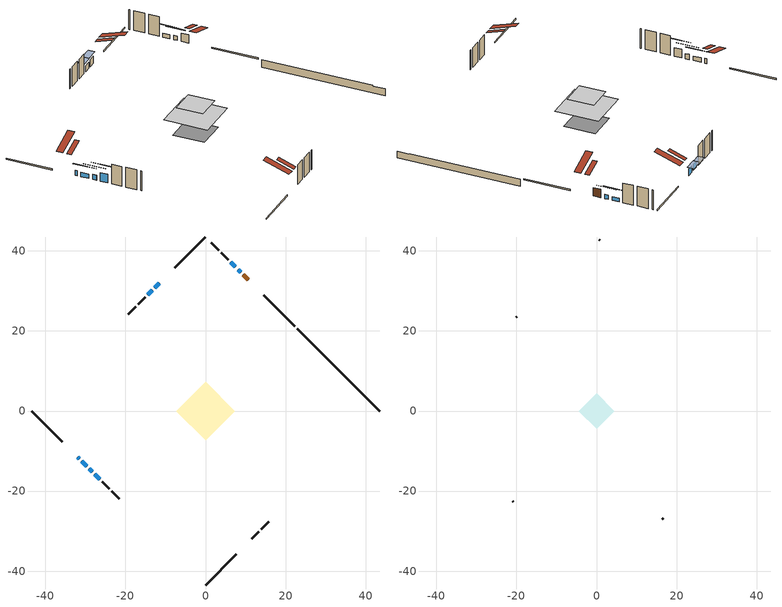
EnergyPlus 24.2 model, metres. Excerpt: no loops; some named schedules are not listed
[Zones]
conditioned space
 floor adiabatic (AdiabaticFloorConstruction): -7.27,0 0,7.27 7.27,0 0,-7.27 z2.59
 floor foundation (Slab1 construction): -5.14,0.07 -0.07,5.14 5.14,-0.07 0.07,-5.14 z-1.65
 wall outside (RimJoist1 construction): 0,-43.46 7.71,-35.75 / -43.46,0 -35.75,-7.71 / 0,43.46 -7.71,35.75 / 22.24,21.22 14.53,28.93 z0.15:0.45
 wall outside (AdiabaticWallConstruction 1): 10.67,32.79 9.43,34.03 z0.15:2.18
 wall outside (AdiabaticWallConstruction): 8.77,34.69 8.12,35.34 / -30.94,-12.52 -29.64,-13.82 z0.15:1.22; -31.89,-11.57 -31.59,-11.87 z0.15:1.37; 7.47,35.99 6.35,37.11 z0.15:1.07; -11.57,31.89 -12.65,30.81 z0.15:1.86; -13.31,30.15 -14.39,29.08 z0.15:1.67; -28.99,-14.47 -28.34,-15.12 z0.15:1.42; -27.68,-15.78 -26.46,-17 z0.15:2.23
 wall outside (Wall1 construction): 11.57,-31.89 13.28,-30.18 / -25.8,-17.66 -24.1,-19.36 / -15.04,28.42 -16.75,26.71 / 5.7,37.76 3.99,39.47 z0.15:5.03
 wall outside (Wall2 construction): 13.94,-29.53 15.78,-27.68 / -23.44,-20.02 -21.59,-21.87 / -17.4,26.06 -19.25,24.21 / 3.33,40.13 1.49,41.98 z0.15:5.03
 wall foundation (FoundationWall1 construction): 22.9,20.56,-1.65 22.9,20.56,0.15 41.4,2.06,0.15 41.4,2.06,-0.03 43.46,0,-0.03 43.46,0,-1.65
 window (WindowConstruction): 8.77,34.69 8.12,35.34 z0.15:1.22
 window (WindowConstruction 7): -31.89,-11.57 -31.59,-11.87 z0.15:1.37
 window (WindowConstruction 1): -30.94,-12.53 -29.64,-13.82 z0.15:1.22
 window (WindowConstruction 2): 7.47,35.99 6.35,37.11 z0.15:1.06
 window (WindowConstruction 3): -11.57,31.89 -12.65,30.81 z0.15:1.86
 window (WindowConstruction 4): -13.31,30.15 -14.39,29.08 z0.15:1.67
 window (WindowConstruction 5): -28.99,-14.48 -28.34,-15.12 z0.15:1.42
 window (WindowConstruction 6): -27.68,-15.78 -26.46,-17 z0.15:2.23
 door (Door): 10.67,32.79 9.43,34.03 z0.15:2.18
 ceiling adiabatic (AdiabaticFloorConstruction): 0,-7.27 7.27,0 0,7.27 -7.27,0 z2.59
 roof outside (Roof2 construction): 10.92,-32.54,5.03 8.04,-29.67,6.38 7.29,-30.43,6.38 10.16,-33.3,5.03; -32.54,-10.92,5.03 -29.67,-8.04,6.38 -30.43,-7.29,6.38 -33.3,-10.16,5.03; -10.92,32.54,5.03 -8.04,29.67,6.38 -7.29,30.43,6.38 -10.16,33.3,5.03; 11.33,32.13,5.03 8.45,29.26,6.38 9.21,28.51,6.38 12.08,31.38,5.03
attic - vented
 floor to conditioned space (Floor1 construction Reversed): -4.42,0 0,4.42 4.42,0 0,-4.42 z5.03
 wall outside (Wall3 construction): 16.44,-27.02 16.61,-26.85 / -20.93,-22.53 -20.76,-22.7 / -19.91,23.55 -20.08,23.38 / 0.83,42.63 0.66,42.8 z0.15:5.03
 roof outside (Roof1 construction): 9.5,-33.96,5.03 5.2,-29.66,7.05 4.07,-30.79,7.05 8.37,-35.09,5.03; -33.96,-9.5,5.03 -29.66,-5.2,7.05 -30.79,-4.07,7.05 -35.09,-8.37,5.03; -9.5,33.96,5.03 -5.2,29.66,7.05 -4.07,30.79,7.05 -8.37,35.09,5.03; 12.74,30.72,5.03 8.44,26.42,7.05 9.57,25.29,7.05 13.87,29.59,5.03
shading: 6.83,36.63 10.06,33.4 10.17,33.5 6.94,36.74 z3.05; -28.35,-15.11 -32.23,-11.23 -32.33,-11.34 -28.45,-15.22 z3.05; 4.85,38.61 8.97,34.49 9.08,34.59 4.95,38.72 z3.19; -13.19,30.27 -11.04,32.42 -12.11,33.5 -14.26,31.35 z2.62; -14.92,28.54 -12.77,30.69 -13.85,31.77 -16,29.61 z2.43; -26.83,-16.63 -30.49,-12.97 -30.6,-13.07 -26.94,-16.73 z3.55; -24.95,-18.51 -29.19,-14.27 -29.29,-14.38 -25.06,-18.61 z4.36
[Building]
Building 1: Terrain=Suburbs
[Site:Location]
Quebec Intl AP_QC: Latitude {deg}=46.8; Longitude {deg}=-71.38; Time Zone {hr}=-5; Elevation {m}=74; Keep Site Location Information=Yes
[Site:GroundTemperature:Shallow]
0.0108218, -2.24938, -2.43038, -1.3578, 2.94801, 7.23376, 10.9493, 13.303, 13.5029, 11.5886, 7.96783, 3.81355
[Site:WaterMainsTemperature]
Calculation Method=Schedule; Temperature Schedule=mains temperature schedule
[Material] Roughness=Rough; Thermal Absorptance=0.9
Name | Thickness {m} | Conductivity {W/m-K} | Density {kg/m3} | Specific Heat {J/kg-K} | Solar Absorptance | Visible Absorptance
asphalt or fiberglass shingles | 0.00635 | 0.162714 | 1121.4 | 1465.45 | 0.4 | 0.4
ceiling loosefill ins | 0.0846667 | 0.0480833 | 16.02 | 1046.75 | 0.7 | 0.7
ceiling stud and cavity | 0.1397 | 1.55553 | 65.682 | 1177.47 | 0.7 | 0.7
concrete 4.0 in. | 0.1016 | 1.803125 | 2242.8 | 837.4 | 0.7 | 0.7
concrete 8.0 in. | 0.2032 | 1.803125 | 2242.8 | 837.4 | 0.7 | 0.7
door material | 0.04445 | 0.053851 | 512.64 | 1214.23 | 0.7 | 0.7
floor covering | 0.0127 | 0.0433444 | 54.468 | 1339.84 | 0.6 | 0.6
floor rigid ins; wall rigid ins | 0.512978 | 0.029427 | 32.04 | 1214.23 | 0.7 | 0.7
floor stud and cavity | 0.1397 | 1.75129 | 37.0049 | 1207.88 | 0.7 | 0.7
furniture material conditioned space 1 | 0.1524 | 0.115458 | 640.8 | 1214.23 | 0.6 | 0.6
gypsum board | 0.0127 | 0.160291 | 801 | 837.4 | 0.6 | 0.6
osb sheathing 0.5 in. | 0.0127 | 0.115458 | 512.64 | 1214.23 | 0.7 | 0.7
osb sheathing 0.75 in. | 0.01905 | 0.115458 | 512.64 | 1214.23 | 0.7 | 0.7
rim joist stud and cavity | 0.0508 | 0.151479 | 50.32683 | 1063.81 | 0.6 | 0.6
roof rigid ins | 0.051816 | 0.029427 | 32.04 | 1214.23 | 0.7 | 0.7
roof stud and cavity | 0.2032 | 2.10647 | 78.34581 | 1123.46 | 0.7 | 0.7
wall stud and cavity | 0.1397 | 0.100683 | 139.0536 | 1170.24 | 0.7 | 0.7
wall stud and cavity 1 | 0.1397 | 0.100811 | 139.0536 | 1170.24 | 0.7 | 0.7
wall stud and cavity 2 | 0.0889 | 6.1454 | 50.32683 | 1063.81 | 0.6 | 0.6
wall stud and cavity 3 | 0.0889 | 0.380278 | 52.3479 | 1209.89 | 0.7 | 0.7
wall stud and cavity 4 | 0.0889 | 0.391764 | 83.0341 | 1211.67 | 0.7 | 0.7
wood siding | 0.0254 | 0.102417 | 544.68 | 1172.36 | 0.25 | 0.25
wood siding 1 | 0.00254 | 0.102417 | 544.68 | 1172.36 | 0.25 | 0.25
wood siding 2; wood siding 3; wood siding 4 | 0.0254 | 0.102417 | 544.68 | 1172.36 | 0.7 | 0.7
[WindowMaterial:SimpleGlazingSystem]
Name | U-Factor {W/m2-K} | Solar Heat Gain Coefficient
WindowMaterial | 2.958238 | 0.57
WindowMaterial 1 | 2.97584 | 0.54
WindowMaterial 2 | 2.90827 | 0.64
WindowMaterial 3 | 2.91338 | 0.63
WindowMaterial 4 | 2.95029 | 0.58
WindowMaterial 5 | 4.23181 | 0.68
WindowMaterial 6 | 5.43157 | 0.61
[Construction]
AdiabaticFloorConstruction: floor stud and cavity, floor rigid ins, osb sheathing 0.75 in., floor covering
AdiabaticWallConstruction: wood siding 3, wall rigid ins, wall stud and cavity 3, gypsum board
AdiabaticWallConstruction 1: wood siding 4, wall rigid ins, wall stud and cavity 3, gypsum board
Door: door material
Floor1 construction Reversed: gypsum board, ceiling stud and cavity, ceiling loosefill ins
FoundationWall1 construction: concrete 8.0 in.
furniture construction conditioned space 1: furniture material conditioned space 1
PartitionWallConstruction: gypsum board, wall stud and cavity 4, gypsum board
RimJoist1 construction: wood siding 2, rim joist stud and cavity
Roof1 construction: asphalt or fiberglass shingles
Roof2 construction: asphalt or fiberglass shingles, roof rigid ins, osb sheathing 0.75 in., roof stud and cavity, gypsum board
Slab1 construction: concrete 4.0 in.
Wall1 construction: wood siding, osb sheathing 0.5 in., wall stud and cavity, gypsum board
Wall2 construction: wood siding, osb sheathing 0.5 in., wall stud and cavity 1, gypsum board
Wall3 construction: wood siding 1, wall stud and cavity 2
WindowConstruction; WindowConstruction 1: WindowMaterial
WindowConstruction 2: WindowMaterial 1
WindowConstruction 3: WindowMaterial 2
WindowConstruction 4: WindowMaterial 3
WindowConstruction 5: WindowMaterial 4
WindowConstruction 6: WindowMaterial 5
WindowConstruction 7: WindowMaterial 6
[Zone] Multiplier=1; Part of Total Floor Area=Yes
Name | Volume {m3}
attic - vented | 12.8463
conditioned space | 337.4
[Space]
Name | Zone | Volume {m3}
attic - vented 1 | attic - vented | 12.8463
conditioned space 1 | conditioned space | 337.4
[ZoneInfiltration:EffectiveLeakageArea]
infil attic - vented 1: Zone or Space=attic - vented 1; Schedule=Always On Discrete; Effective Air Leakage Area {cm2}=1440.74; Stack Coefficient=0.000480152; Wind Coefficient=1.4805e-05
[ZoneMixing]
whole house fan mix: Zone or Space=attic - vented; Schedule=Always On Continuous; Design Flow Rate Calculation Method=Flow/Zone; Design Flow Rate {m3/s}=0; Source Zone or Space=conditioned space
[SurfaceProperty:ExposedFoundationPerimeter]
Slab1: Exposed Perimeter Calculation Method=TotalExposedPerimeter; Total Exposed Perimeter {m}=29.079
[InternalMass] Zone or ZoneList=conditioned space; Space or SpaceList=conditioned space 1
Name | Construction | Surface Area {m2}
furniture mass conditioned space 1 | furniture construction conditioned space 1 | 63.4162
partition wall mass | PartitionWallConstruction | 158.54
[Lights]
interior lighting: Zone or ZoneList or Space or SpaceList=conditioned space 1; Schedule=interior lighting schedule; Design Level Calculation Method=LightingLevel; Lighting Level {W}=343.2; Return Air Fraction=0; Fraction Radiant=0.6; Fraction Visible=0.2; Fraction Replaceable=1
[People]
occupants: Zone or ZoneList or Space or SpaceList=conditioned space 1; Number of People Schedule=occupants schedule; Number of People Calculation Method=People; Number of People=3; Fraction Radiant=0.314171; Sensible Heat Fraction=0.56303; Activity Level Schedule=occupants activity schedule; Carbon Dioxide Generation Rate {m3/s-W}=0; Enable ASHRAE 55 Comfort Warnings=No; Mean Radiant Temperature Calculation Type=EnclosureAveraged
[ElectricEquipment] Zone or ZoneList or Space or SpaceList=conditioned space 1; Design Level Calculation Method=EquipmentLevel
Name | Schedule | Design Level {W} | Fraction Latent | Fraction Radiant | Fraction Lost
clothes dryer | clothes dryer schedule | 140.772 | 0.015 | 0.081 | 0.85
clothes washer | clothes washer schedule | 32.1985 | 0.03 | 0.162 | 0.7
cooking range | cooking range schedule | 215.147 | 0.08 | 0.432 | 0.2
dishwasher | dishwasher schedule | 66.8632 | 0.3 | 0.18 | 0.4
fridge | fridge schedule | 72.9452 | 0 | 0.6 | 0
mech vent house fan | mech vent house fan schedule | 0 | 0 | 0 | 1
mech vent house fan cfis | mech vent house fan cfis schedule | 0 | 0 | 0 | 0
mech vent range fan 0 | mech vent range fan 0 schedule | 57 | 0 | 0 | 1
misc plug loads | misc plug loads schedule | 494.7 | 0.045 | 0.513 | 0.1
whole house fan | Always On Discrete | 0 | 0 | 0 | 1
[OtherEquipment] Zone or ZoneList or Space or SpaceList=conditioned space 1; Design Level Calculation Method=EquipmentLevel
Name | Fuel Type | Schedule | Design Level {W} | Fraction Latent | Fraction Radiant | Fraction Lost
clothes dryer 1 | Electricity | clothes dryer schedule | 0 | 0.015 | 0.081 | 0.85
cooking range 1 | Electricity | cooking range schedule | 0 | 0.08 | 0.432 | 0.2
general water use latent | None | general water use schedule | 62.594 | 1 | 0 | 0
general water use sensible | None | general water use schedule | -61.6891 | 0 | 0.6 | 0
mech vent house fan latent load | None | Always On Discrete | 0 | 1 | 0 | 0
mech vent house fan sensible load | None | Always On Discrete | 0 | 0 | 0 | 0
water heater energy adjustment1 | Electricity | Always On Discrete | 0.01 | 0 | 0 | 1
[ZoneInfiltration:DesignFlowRate] Zone or ZoneList or Space or SpaceList=conditioned space 1; Schedule=Always On Discrete; Design Flow Rate Calculation Method=Flow/Zone; Design Flow Rate {m3/s}=0
infil flow; natural vent flow; whole house fan flow
[Foundation:Kiva]
Foundation Kiva 1: Initial Indoor Air Temperature {C}=18; Wall Height Above Grade {m}=0.149992; Wall Depth Below Slab {m}=0.2032
[Foundation:Kiva:Settings]
Soil Conductivity {W/m-K}=0.849921; Soil Density {kg/m3}=1842.3; Soil Specific Heat {J/kg-K}=418.7; Ground Solar Absorptivity=0.9; Ground Thermal Absorptivity=0.9; Ground Surface Roughness {m}=0.03; Far-Field Width {m}=40; Deep-Ground Boundary Condition=ZeroFlux; Deep-Ground Depth {m}=40; Minimum Cell Dimension {m}=0.2; Maximum Cell Growth Coefficient=3; Simulation Timestep=Timestep
[Exterior:Lights]
exterior lighting: Schedule=exterior lighting schedule; Design Level {W}=75.6
[Schedule:Constant]
Name | Hourly Value
Always On Continuous; mech vent house fan schedule; mech vent house fan cfis schedule; Always On Discrete | 1
occupants activity schedule | 117.228
fridge schedule | 0
[Schedule:Day:Interval]
interior lighting schedule day: No, 01:00, 0.108182, 04:00, 0.0901515, 05:00, 0.0991667, 06:00, 0.162273, 07:00, 0.270455, 08:00, 0.342576, 10:00, 0.369621, 11:00, 0.351591, 12:00, 0.333561, 13:00, 0.324545, 14:00, 0.31553, 15:00, 0.333561, 16:00, 0.369621, 17:00, 0.450758, 18:00, 0.585985, 19:00, 0.775303, 20:00, 0.955606, 21:00, 0.991667, 22:00, 0.712197, 23:00, 0.360606, 24:00, 0.162273
interior lighting schedule default day: No, 24:00, 0
[Schedule:Week:Daily]
interior lighting schedule Week Rule - Jan1-Jan27: interior lighting schedule day, interior lighting schedule day, interior lighting schedule day, interior lighting schedule day, interior lighting schedule day, interior lighting schedule day, interior lighting schedule day, interior lighting schedule default day, interior lighting schedule default day, interior lighting schedule default day, interior lighting schedule default day, interior lighting schedule default day
interior lighting schedule Week Rule - Jan28-Feb3: interior lighting schedule day, interior lighting schedule day, interior lighting schedule day, interior lighting schedule day, interior lighting schedule day 1, interior lighting schedule day 1, interior lighting schedule day 1, interior lighting schedule default day, interior lighting schedule default day, interior lighting schedule default day, interior lighting schedule default day, interior lighting schedule default day
interior lighting schedule Week Rule - Feb4-Feb24: interior lighting schedule day 1, interior lighting schedule day 1, interior lighting schedule day 1, interior lighting schedule day 1, interior lighting schedule day 1, interior lighting schedule day 1, interior lighting schedule day 1, interior lighting schedule default day, interior lighting schedule default day, interior lighting schedule default day, interior lighting schedule default day, interior lighting schedule default day
interior lighting schedule Week Rule - Feb25-Mar3: interior lighting schedule day 1, interior lighting schedule day 1, interior lighting schedule day 1, interior lighting schedule day 1, interior lighting schedule day 2, interior lighting schedule day 2, interior lighting schedule day 2, interior lighting schedule default day, interior lighting schedule default day, interior lighting schedule default day, interior lighting schedule default day, interior lighting schedule default day
interior lighting schedule Week Rule - Mar4-Mar31: interior lighting schedule day 2, interior lighting schedule day 2, interior lighting schedule day 2, interior lighting schedule day 2, interior lighting schedule day 2, interior lighting schedule day 2, interior lighting schedule day 2, interior lighting schedule default day, interior lighting schedule default day, interior lighting schedule default day, interior lighting schedule default day, interior lighting schedule default day
interior lighting schedule Week Rule - Apr1-Apr28: interior lighting schedule day 3, interior lighting schedule day 3, interior lighting schedule day 3, interior lighting schedule day 3, interior lighting schedule day 3, interior lighting schedule day 3, interior lighting schedule day 3, interior lighting schedule default day, interior lighting schedule default day, interior lighting schedule default day, interior lighting schedule default day, interior lighting schedule default day
interior lighting schedule Week Rule - Apr29-May5: interior lighting schedule day 3, interior lighting schedule day 3, interior lighting schedule day 4, interior lighting schedule day 4, interior lighting schedule day 4, interior lighting schedule day 4, interior lighting schedule day 4, interior lighting schedule default day, interior lighting schedule default day, interior lighting schedule default day, interior lighting schedule default day, interior lighting schedule default day
interior lighting schedule Week Rule - May6-May26: interior lighting schedule day 4, interior lighting schedule day 4, interior lighting schedule day 4, interior lighting schedule day 4, interior lighting schedule day 4, interior lighting schedule day 4, interior lighting schedule day 4, interior lighting schedule default day, interior lighting schedule default day, interior lighting schedule default day, interior lighting schedule default day, interior lighting schedule default day
interior lighting schedule Week Rule - May27-Jun2: interior lighting schedule day 4, interior lighting schedule day 4, interior lighting schedule day 4, interior lighting schedule day 4, interior lighting schedule day 4, interior lighting schedule day 5, interior lighting schedule day 5, interior lighting schedule default day, interior lighting schedule default day, interior lighting schedule default day, interior lighting schedule default day, interior lighting schedule default day
interior lighting schedule Week Rule - Jun3-Jun30: interior lighting schedule day 5, interior lighting schedule day 5, interior lighting schedule day 5, interior lighting schedule day 5, interior lighting schedule day 5, interior lighting schedule day 5, interior lighting schedule day 5, interior lighting schedule default day, interior lighting schedule default day, interior lighting schedule default day, interior lighting schedule default day, interior lighting schedule default day
interior lighting schedule Week Rule - Jul1-Jul28: interior lighting schedule day 6, interior lighting schedule day 6, interior lighting schedule day 6, interior lighting schedule day 6, interior lighting schedule day 6, interior lighting schedule day 6, interior lighting schedule day 6, interior lighting schedule default day, interior lighting schedule default day, interior lighting schedule default day, interior lighting schedule default day, interior lighting schedule default day
interior lighting schedule Week Rule - Jul29-Aug4: interior lighting schedule day 6, interior lighting schedule day 6, interior lighting schedule day 6, interior lighting schedule day 7, interior lighting schedule day 7, interior lighting schedule day 7, interior lighting schedule day 7, interior lighting schedule default day, interior lighting schedule default day, interior lighting schedule default day, interior lighting schedule default day, interior lighting schedule default day
interior lighting schedule Week Rule - Aug5-Aug25: interior lighting schedule day 7, interior lighting schedule day 7, interior lighting schedule day 7, interior lighting schedule day 7, interior lighting schedule day 7, interior lighting schedule day 7, interior lighting schedule day 7, interior lighting schedule default day, interior lighting schedule default day, interior lighting schedule default day, interior lighting schedule default day, interior lighting schedule default day
interior lighting schedule Week Rule - Aug26-Sep1: interior lighting schedule day 7, interior lighting schedule day 7, interior lighting schedule day 7, interior lighting schedule day 7, interior lighting schedule day 7, interior lighting schedule day 7, interior lighting schedule day 8, interior lighting schedule default day, interior lighting schedule default day, interior lighting schedule default day, interior lighting schedule default day, interior lighting schedule default day
interior lighting schedule Week Rule - Sep2-Sep29: interior lighting schedule day 8, interior lighting schedule day 8, interior lighting schedule day 8, interior lighting schedule day 8, interior lighting schedule day 8, interior lighting schedule day 8, interior lighting schedule day 8, interior lighting schedule default day, interior lighting schedule default day, interior lighting schedule default day, interior lighting schedule default day, interior lighting schedule default day
interior lighting schedule Week Rule - Sep30-Oct6: interior lighting schedule day 8, interior lighting schedule day 9, interior lighting schedule day 9, interior lighting schedule day 9, interior lighting schedule day 9, interior lighting schedule day 9, interior lighting schedule day 9, interior lighting schedule default day, interior lighting schedule default day, interior lighting schedule default day, interior lighting schedule default day, interior lighting schedule default day
interior lighting schedule Week Rule - Oct7-Oct27: interior lighting schedule day 9, interior lighting schedule day 9, interior lighting schedule day 9, interior lighting schedule day 9, interior lighting schedule day 9, interior lighting schedule day 9, interior lighting schedule day 9, interior lighting schedule default day, interior lighting schedule default day, interior lighting schedule default day, interior lighting schedule default day, interior lighting schedule default day
interior lighting schedule Week Rule - Oct28-Nov3: interior lighting schedule day 9, interior lighting schedule day 9, interior lighting schedule day 9, interior lighting schedule day 9, interior lighting schedule day 10, interior lighting schedule day 10, interior lighting schedule day 10, interior lighting schedule default day, interior lighting schedule default day, interior lighting schedule default day, interior lighting schedule default day, interior lighting schedule default day
interior lighting schedule Week Rule - Nov4-Nov24: interior lighting schedule day 10, interior lighting schedule day 10, interior lighting schedule day 10, interior lighting schedule day 10, interior lighting schedule day 10, interior lighting schedule day 10, interior lighting schedule day 10, interior lighting schedule default day, interior lighting schedule default day, interior lighting schedule default day, interior lighting schedule default day, interior lighting schedule default day
interior lighting schedule Week Rule - Nov25-Dec1: interior lighting schedule day 10, interior lighting schedule day 10, interior lighting schedule day 10, interior lighting schedule day 10, interior lighting schedule day 10, interior lighting schedule day 10, interior lighting schedule day 11, interior lighting schedule default day, interior lighting schedule default day, interior lighting schedule default day, interior lighting schedule default day, interior lighting schedule default day
interior lighting schedule Week Rule - Dec2-Dec31: interior lighting schedule day 11, interior lighting schedule day 11, interior lighting schedule day 11, interior lighting schedule day 11, interior lighting schedule day 11, interior lighting schedule day 11, interior lighting schedule day 11, interior lighting schedule default day, interior lighting schedule default day, interior lighting schedule default day, interior lighting schedule default day, interior lighting schedule default day
occupants schedule Week Rule - Jan1-Dec31: occupants schedule day, occupants schedule day, occupants schedule day, occupants schedule day, occupants schedule day, occupants schedule day, occupants schedule day, occupants schedule default day, occupants schedule default day, occupants schedule default day, occupants schedule default day, occupants schedule default day
clothes dryer schedule Week Rule - Jan1-Dec31: clothes dryer schedule day, clothes dryer schedule day, clothes dryer schedule day, clothes dryer schedule day, clothes dryer schedule day, clothes dryer schedule day, clothes dryer schedule day, clothes dryer schedule default day, clothes dryer schedule default day, clothes dryer schedule default day, clothes dryer schedule default day, clothes dryer schedule default day
clothes washer schedule Week Rule - Jan1-Dec31: clothes washer schedule day, clothes washer schedule day, clothes washer schedule day, clothes washer schedule day, clothes washer schedule day, clothes washer schedule day, clothes washer schedule day, clothes washer schedule default day, clothes washer schedule default day, clothes washer schedule default day, clothes washer schedule default day, clothes washer schedule default day
cooking range schedule Week Rule - Jan1-Dec31: cooking range schedule day, cooking range schedule day, cooking range schedule day, cooking range schedule day, cooking range schedule day, cooking range schedule day, cooking range schedule day, cooking range schedule default day, cooking range schedule default day, cooking range schedule default day, cooking range schedule default day, cooking range schedule default day
dishwasher schedule Week Rule - Jan1-Dec31: dishwasher schedule day, dishwasher schedule day, dishwasher schedule day, dishwasher schedule day, dishwasher schedule day, dishwasher schedule day, dishwasher schedule day, dishwasher schedule default day, dishwasher schedule default day, dishwasher schedule default day, dishwasher schedule default day, dishwasher schedule default day
mech vent range fan 0 schedule Week Rule - Jan1-Dec31: mech vent range fan 0 schedule day, mech vent range fan 0 schedule day, mech vent range fan 0 schedule day, mech vent range fan 0 schedule day, mech vent range fan 0 schedule day, mech vent range fan 0 schedule day, mech vent range fan 0 schedule day, mech vent range fan 0 schedule default day, mech vent range fan 0 schedule default day, mech vent range fan 0 schedule default day, mech vent range fan 0 schedule default day, mech vent range fan 0 schedule default day
misc plug loads schedule Week Rule - Jan1-Dec31: misc plug loads schedule day, misc plug loads schedule day, misc plug loads schedule day, misc plug loads schedule day, misc plug loads schedule day, misc plug loads schedule day, misc plug loads schedule day, misc plug loads schedule default day, misc plug loads schedule default day, misc plug loads schedule default day, misc plug loads schedule default day, misc plug loads schedule default day
general water use schedule Week Rule - Jan1-Dec31: general water use schedule day, general water use schedule day, general water use schedule day, general water use schedule day, general water use schedule day, general water use schedule day, general water use schedule day, general water use schedule default day, general water use schedule default day, general water use schedule default day, general water use schedule default day, general water use schedule default day
exterior lighting schedule Week Rule - Jan1-Jan27: exterior lighting schedule day, exterior lighting schedule day, exterior lighting schedule day, exterior lighting schedule day, exterior lighting schedule day, exterior lighting schedule day, exterior lighting schedule day, exterior lighting schedule default day, exterior lighting schedule default day, exterior lighting schedule default day, exterior lighting schedule default day, exterior lighting schedule default day
exterior lighting schedule Week Rule - Jan28-Feb3: exterior lighting schedule day, exterior lighting schedule day, exterior lighting schedule day, exterior lighting schedule day, exterior lighting schedule day 1, exterior lighting schedule day 1, exterior lighting schedule day 1, exterior lighting schedule default day, exterior lighting schedule default day, exterior lighting schedule default day, exterior lighting schedule default day, exterior lighting schedule default day
exterior lighting schedule Week Rule - Feb4-Feb24: exterior lighting schedule day 1, exterior lighting schedule day 1, exterior lighting schedule day 1, exterior lighting schedule day 1, exterior lighting schedule day 1, exterior lighting schedule day 1, exterior lighting schedule day 1, exterior lighting schedule default day, exterior lighting schedule default day, exterior lighting schedule default day, exterior lighting schedule default day, exterior lighting schedule default day
exterior lighting schedule Week Rule - Feb25-Mar3: exterior lighting schedule day 1, exterior lighting schedule day 1, exterior lighting schedule day 1, exterior lighting schedule day 1, exterior lighting schedule day 2, exterior lighting schedule day 2, exterior lighting schedule day 2, exterior lighting schedule default day, exterior lighting schedule default day, exterior lighting schedule default day, exterior lighting schedule default day, exterior lighting schedule default day
exterior lighting schedule Week Rule - Mar4-Mar31: exterior lighting schedule day 2, exterior lighting schedule day 2, exterior lighting schedule day 2, exterior lighting schedule day 2, exterior lighting schedule day 2, exterior lighting schedule day 2, exterior lighting schedule day 2, exterior lighting schedule default day, exterior lighting schedule default day, exterior lighting schedule default day, exterior lighting schedule default day, exterior lighting schedule default day
exterior lighting schedule Week Rule - Apr1-Apr28: exterior lighting schedule day 3, exterior lighting schedule day 3, exterior lighting schedule day 3, exterior lighting schedule day 3, exterior lighting schedule day 3, exterior lighting schedule day 3, exterior lighting schedule day 3, exterior lighting schedule default day, exterior lighting schedule default day, exterior lighting schedule default day, exterior lighting schedule default day, exterior lighting schedule default day
exterior lighting schedule Week Rule - Apr29-May5: exterior lighting schedule day 3, exterior lighting schedule day 3, exterior lighting schedule day 4, exterior lighting schedule day 4, exterior lighting schedule day 4, exterior lighting schedule day 4, exterior lighting schedule day 4, exterior lighting schedule default day, exterior lighting schedule default day, exterior lighting schedule default day, exterior lighting schedule default day, exterior lighting schedule default day
exterior lighting schedule Week Rule - May6-May26: exterior lighting schedule day 4, exterior lighting schedule day 4, exterior lighting schedule day 4, exterior lighting schedule day 4, exterior lighting schedule day 4, exterior lighting schedule day 4, exterior lighting schedule day 4, exterior lighting schedule default day, exterior lighting schedule default day, exterior lighting schedule default day, exterior lighting schedule default day, exterior lighting schedule default day
exterior lighting schedule Week Rule - May27-Jun2: exterior lighting schedule day 4, exterior lighting schedule day 4, exterior lighting schedule day 4, exterior lighting schedule day 4, exterior lighting schedule day 4, exterior lighting schedule day 5, exterior lighting schedule day 5, exterior lighting schedule default day, exterior lighting schedule default day, exterior lighting schedule default day, exterior lighting schedule default day, exterior lighting schedule default day
exterior lighting schedule Week Rule - Jun3-Jun30: exterior lighting schedule day 5, exterior lighting schedule day 5, exterior lighting schedule day 5, exterior lighting schedule day 5, exterior lighting schedule day 5, exterior lighting schedule day 5, exterior lighting schedule day 5, exterior lighting schedule default day, exterior lighting schedule default day, exterior lighting schedule default day, exterior lighting schedule default day, exterior lighting schedule default day
exterior lighting schedule Week Rule - Jul1-Jul28: exterior lighting schedule day 6, exterior lighting schedule day 6, exterior lighting schedule day 6, exterior lighting schedule day 6, exterior lighting schedule day 6, exterior lighting schedule day 6, exterior lighting schedule day 6, exterior lighting schedule default day, exterior lighting schedule default day, exterior lighting schedule default day, exterior lighting schedule default day, exterior lighting schedule default day
exterior lighting schedule Week Rule - Jul29-Aug4: exterior lighting schedule day 6, exterior lighting schedule day 6, exterior lighting schedule day 6, exterior lighting schedule day 7, exterior lighting schedule day 7, exterior lighting schedule day 7, exterior lighting schedule day 7, exterior lighting schedule default day, exterior lighting schedule default day, exterior lighting schedule default day, exterior lighting schedule default day, exterior lighting schedule default day
exterior lighting schedule Week Rule - Aug5-Aug25: exterior lighting schedule day 7, exterior lighting schedule day 7, exterior lighting schedule day 7, exterior lighting schedule day 7, exterior lighting schedule day 7, exterior lighting schedule day 7, exterior lighting schedule day 7, exterior lighting schedule default day, exterior lighting schedule default day, exterior lighting schedule default day, exterior lighting schedule default day, exterior lighting schedule default day
exterior lighting schedule Week Rule - Aug26-Sep1: exterior lighting schedule day 7, exterior lighting schedule day 7, exterior lighting schedule day 7, exterior lighting schedule day 7, exterior lighting schedule day 7, exterior lighting schedule day 7, exterior lighting schedule day 8, exterior lighting schedule default day, exterior lighting schedule default day, exterior lighting schedule default day, exterior lighting schedule default day, exterior lighting schedule default day
exterior lighting schedule Week Rule - Sep2-Sep29: exterior lighting schedule day 8, exterior lighting schedule day 8, exterior lighting schedule day 8, exterior lighting schedule day 8, exterior lighting schedule day 8, exterior lighting schedule day 8, exterior lighting schedule day 8, exterior lighting schedule default day, exterior lighting schedule default day, exterior lighting schedule default day, exterior lighting schedule default day, exterior lighting schedule default day
exterior lighting schedule Week Rule - Sep30-Oct6: exterior lighting schedule day 8, exterior lighting schedule day 9, exterior lighting schedule day 9, exterior lighting schedule day 9, exterior lighting schedule day 9, exterior lighting schedule day 9, exterior lighting schedule day 9, exterior lighting schedule default day, exterior lighting schedule default day, exterior lighting schedule default day, exterior lighting schedule default day, exterior lighting schedule default day
exterior lighting schedule Week Rule - Oct7-Oct27: exterior lighting schedule day 9, exterior lighting schedule day 9, exterior lighting schedule day 9, exterior lighting schedule day 9, exterior lighting schedule day 9, exterior lighting schedule day 9, exterior lighting schedule day 9, exterior lighting schedule default day, exterior lighting schedule default day, exterior lighting schedule default day, exterior lighting schedule default day, exterior lighting schedule default day
exterior lighting schedule Week Rule - Oct28-Nov3: exterior lighting schedule day 9, exterior lighting schedule day 9, exterior lighting schedule day 9, exterior lighting schedule day 9, exterior lighting schedule day 10, exterior lighting schedule day 10, exterior lighting schedule day 10, exterior lighting schedule default day, exterior lighting schedule default day, exterior lighting schedule default day, exterior lighting schedule default day, exterior lighting schedule default day
exterior lighting schedule Week Rule - Nov4-Nov24: exterior lighting schedule day 10, exterior lighting schedule day 10, exterior lighting schedule day 10, exterior lighting schedule day 10, exterior lighting schedule day 10, exterior lighting schedule day 10, exterior lighting schedule day 10, exterior lighting schedule default day, exterior lighting schedule default day, exterior lighting schedule default day, exterior lighting schedule default day, exterior lighting schedule default day
exterior lighting schedule Week Rule - Nov25-Dec1: exterior lighting schedule day 10, exterior lighting schedule day 10, exterior lighting schedule day 10, exterior lighting schedule day 10, exterior lighting schedule day 10, exterior lighting schedule day 10, exterior lighting schedule day 11, exterior lighting schedule default day, exterior lighting schedule default day, exterior lighting schedule default day, exterior lighting schedule default day, exterior lighting schedule default day
exterior lighting schedule Week Rule - Dec2-Dec31: exterior lighting schedule day 11, exterior lighting schedule day 11, exterior lighting schedule day 11, exterior lighting schedule day 11, exterior lighting schedule day 11, exterior lighting schedule day 11, exterior lighting schedule day 11, exterior lighting schedule default day, exterior lighting schedule default day, exterior lighting schedule default day, exterior lighting schedule default day, exterior lighting schedule default day
[Schedule:Year]
interior lighting schedule: interior lighting schedule Week Rule - Jan1-Jan27, 1, 1, 1, 27, interior lighting schedule Week Rule - Jan28-Feb3, 1, 28, 2, 3, interior lighting schedule Week Rule - Feb4-Feb24, 2, 4, 2, 24, interior lighting schedule Week Rule - Feb25-Mar3, 2, 25, 3, 3, interior lighting schedule Week Rule - Mar4-Mar31, 3, 4, 3, 31, interior lighting schedule Week Rule - Apr1-Apr28, 4, 1, 4, 28, interior lighting schedule Week Rule - Apr29-May5, 4, 29, 5, 5, interior lighting schedule Week Rule - May6-May26, 5, 6, 5, 26, interior lighting schedule Week Rule - May27-Jun2, 5, 27, 6, 2, interior lighting schedule Week Rule - Jun3-Jun30, 6, 3, 6, 30, interior lighting schedule Week Rule - Jul1-Jul28, 7, 1, 7, 28, interior lighting schedule Week Rule - Jul29-Aug4, 7, 29, 8, 4, interior lighting schedule Week Rule - Aug5-Aug25, 8, 5, 8, 25, interior lighting schedule Week Rule - Aug26-Sep1, 8, 26, 9, 1, interior lighting schedule Week Rule - Sep2-Sep29, 9, 2, 9, 29, interior lighting schedule Week Rule - Sep30-Oct6, 9, 30, 10, 6, interior lighting schedule Week Rule - Oct7-Oct27, 10, 7, 10, 27, interior lighting schedule Week Rule - Oct28-Nov3, 10, 28, 11, 3, interior lighting schedule Week Rule - Nov4-Nov24, 11, 4, 11, 24, interior lighting schedule Week Rule - Nov25-Dec1, 11, 25, 12, 1, interior lighting schedule Week Rule - Dec2-Dec31, 12, 2, 12, 31
occupants schedule: occupants schedule Week Rule - Jan1-Dec31, 1, 1, 12, 31
clothes dryer schedule: clothes dryer schedule Week Rule - Jan1-Dec31, 1, 1, 12, 31
clothes washer schedule: clothes washer schedule Week Rule - Jan1-Dec31, 1, 1, 12, 31
cooking range schedule: cooking range schedule Week Rule - Jan1-Dec31, 1, 1, 12, 31
dishwasher schedule: dishwasher schedule Week Rule - Jan1-Dec31, 1, 1, 12, 31
mech vent range fan 0 schedule: mech vent range fan 0 schedule Week Rule - Jan1-Dec31, 1, 1, 12, 31
misc plug loads schedule: misc plug loads schedule Week Rule - Jan1-Dec31, 1, 1, 12, 31
general water use schedule: general water use schedule Week Rule - Jan1-Dec31, 1, 1, 12, 31
exterior lighting schedule: exterior lighting schedule Week Rule - Jan1-Jan27, 1, 1, 1, 27, exterior lighting schedule Week Rule - Jan28-Feb3, 1, 28, 2, 3, exterior lighting schedule Week Rule - Feb4-Feb24, 2, 4, 2, 24, exterior lighting schedule Week Rule - Feb25-Mar3, 2, 25, 3, 3, exterior lighting schedule Week Rule - Mar4-Mar31, 3, 4, 3, 31, exterior lighting schedule Week Rule - Apr1-Apr28, 4, 1, 4, 28, exterior lighting schedule Week Rule - Apr29-May5, 4, 29, 5, 5, exterior lighting schedule Week Rule - May6-May26, 5, 6, 5, 26, exterior lighting schedule Week Rule - May27-Jun2, 5, 27, 6, 2, exterior lighting schedule Week Rule - Jun3-Jun30, 6, 3, 6, 30, exterior lighting schedule Week Rule - Jul1-Jul28, 7, 1, 7, 28, exterior lighting schedule Week Rule - Jul29-Aug4, 7, 29, 8, 4, exterior lighting schedule Week Rule - Aug5-Aug25, 8, 5, 8, 25, exterior lighting schedule Week Rule - Aug26-Sep1, 8, 26, 9, 1, exterior lighting schedule Week Rule - Sep2-Sep29, 9, 2, 9, 29, exterior lighting schedule Week Rule - Sep30-Oct6, 9, 30, 10, 6, exterior lighting schedule Week Rule - Oct7-Oct27, 10, 7, 10, 27, exterior lighting schedule Week Rule - Oct28-Nov3, 10, 28, 11, 3, exterior lighting schedule Week Rule - Nov4-Nov24, 11, 4, 11, 24, exterior lighting schedule Week Rule - Nov25-Dec1, 11, 25, 12, 1, exterior lighting schedule Week Rule - Dec2-Dec31, 12, 2, 12, 31
[Schedule:Compact]
mains temperature schedule: Through: 01/01, For: AllDays, Until: 24:00, 5.175, Through: 01/02, For: AllDays, Until: 24:00, 5.10167, Through: 01/03, For: AllDays, Until: 24:00, 5.02889, Through: 01/04, For: AllDays, Until: 24:00, 4.95778, Through: 01/05, For: AllDays, Until: 24:00, 4.88778, Through: 01/06, For: AllDays, Until: 24:00, 4.81833, Through: 01/07, For: AllDays, Until: 24:00, 4.75056, Through: 01/08, For: AllDays, Until: 24:00, 4.68389, Through: 01/09, For: AllDays, Until: 24:00, 4.61833, Through: 01/10, For: AllDays, Until: 24:00, 4.55389, Through: 01/11, For: AllDays, Until: 24:00, 4.49056, Through: 01/12, For: AllDays, Until: 24:00, 4.42889, Through: 01/13, For: AllDays, Until: 24:00, 4.36778, Through: 01/14, For: AllDays, Until: 24:00, 4.30889, Through: 01/15, For: AllDays, Until: 24:00, 4.25056, Through: 01/16, For: AllDays, Until: 24:00, 4.19389, Through: 01/17, For: AllDays, Until: 24:00, 4.13833, Through: 01/18, For: AllDays, Until: 24:00, 4.08444, Through: 01/19, For: AllDays, Until: 24:00, 4.03167, Through: 01/20, For: AllDays, Until: 24:00, 3.98056, Through: 01/21, For: AllDays, Until: 24:00, 3.93056, Through: 01/22, For: AllDays, Until: 24:00, 3.88222, Through: 01/23, For: AllDays, Until: 24:00, 3.835, Through: 01/24, For: AllDays, Until: 24:00, 3.78944, Through: 01/25, For: AllDays, Until: 24:00, 3.74556, Through: 01/26, For: AllDays, Until: 24:00, 3.70278, Through: 01/27, For: AllDays, Until: 24:00, 3.66167, Through: 01/28, For: AllDays, Until: 24:00, 3.62167, Through: 01/29, For: AllDays, Until: 24:00, 3.58389, Through: 01/30, For: AllDays, Until: 24:00, 3.54722, Through: 01/31, For: AllDays, Until: 24:00, 3.51167, Through: 02/01, For: AllDays, Until: 24:00, 3.47833, Through: 02/02, For: AllDays, Until: 24:00, 3.44611, Through: 02/03, For: AllDays, Until: 24:00, 3.41556, Through: 02/04, For: AllDays, Until: 24:00, 3.38667, Through: 02/05, For: AllDays, Until: 24:00, 3.35944, Through: 02/06, For: AllDays, Until: 24:00, 3.33389, Through: 02/07, For: AllDays, Until: 24:00, 3.30944, Through: 02/08, For: AllDays, Until: 24:00, 3.28667, Through: 02/09, For: AllDays, Until: 24:00, 3.26611, Through: 02/10, For: AllDays, Until: 24:00, 3.24667, Through: 02/11, For: AllDays, Until: 24:00, 3.22889, Through: 02/12, For: AllDays, Until: 24:00, 3.21278, Through: 02/13, For: AllDays, Until: 24:00, 3.19833, Through: 02/14, For: AllDays, Until: 24:00, 3.18556, Through: 02/15, For: AllDays, Until: 24:00, 3.17389, Through: 02/16, For: AllDays, Until: 24:00, 3.16444, Through: 02/17, For: AllDays, Until: 24:00, 3.15667, Through: 02/18, For: AllDays, Until: 24:00, 3.15056, Through: 02/19, For: AllDays, Until: 24:00, 3.14556, Through: 02/20, For: AllDays, Until: 24:00, 3.14278, Through: 02/21, For: AllDays, Until: 24:00, 3.14111, Through: 02/22, For: AllDays, Until: 24:00, 3.14167, Through: 02/23, For: AllDays, Until: 24:00, 3.14333, Through: 02/24, For: AllDays, Until: 24:00, 3.14722, Through: 02/25, For: AllDays, Until: 24:00, 3.15222, Through: 02/26, For: AllDays, Until: 24:00, 3.15944, Through: 02/27, For: AllDays, Until: 24:00, 3.16778, Through: 02/28, For: AllDays, Until: 24:00, 3.17778, Through: 03/01, For: AllDays, Until: 24:00, 3.18944, Through: 03/02, For: AllDays, Until: 24:00, 3.20333, Through: 03/03, For: AllDays, Until: 24:00, 3.21833, Through: 03/04, For: AllDays, Until: 24:00, 3.235, Through: 03/05, For: AllDays, Until: 24:00, 3.25333, Through: 03/06, For: AllDays, Until: 24:00, 3.27333, Through: 03/07, For: AllDays, Until: 24:00, 3.29444, Through: 03/08, For: AllDays, Until: 24:00, 3.31778, Through: 03/09, For: AllDays, Until: 24:00, 3.34222, Through: 03/10, For: AllDays, Until: 24:00, 3.36889, Through: 03/11, For: AllDays, Until: 24:00, 3.39667, Through: 03/12, For: AllDays, Until: 24:00, 3.42611, Through: 03/13, For: AllDays, Until: 24:00, 3.45722, Through: 03/14, For: AllDays, Until: 24:00, 3.49, Through: 03/15, For: AllDays, Until: 24:00, 3.52389, Through: 03/16, For: AllDays, Until: 24:00, 3.55944, Through: 03/17, For: AllDays, Until: 24:00, 3.59667, Through: 03/18, For: AllDays, Until: 24:00, 3.63556, Through: 03/19, For: AllDays, Until: 24:00, 3.67556, Through: 03/20, For: AllDays, Until: 24:00, 3.71722, Through: 03/21, For: AllDays, Until: 24:00, 3.76056, Through: 03/22, For: AllDays, Until: 24:00, 3.80556, Through: 03/23, For: AllDays, Until: 24:00, 3.85111, Through: 03/24, For: AllDays, Until: 24:00, 3.89889, Through: 03/25, For: AllDays, Until: 24:00, 3.94778, Through: 03/26, For: AllDays, Until: 24:00, 3.99833, Through: 03/27, For: AllDays, Until: 24:00, 4.05, Through: 03/28, For: AllDays, Until: 24:00, 4.10333, Through: 03/29, For: AllDays, Until: 24:00, 4.15778, Through: 03/30, For: AllDays, Until: 24:00, 4.21333, Through: 03/31, For: AllDays, Until: 24:00, 4.27056, Through: 04/01, For: AllDays, Until: 24:00, 4.32944, Through: 04/02, For: AllDays, Until: 24:00, 4.38889, Through: 04/03, For: AllDays, Until: 24:00, 4.45, Through: 04/04, For: AllDays, Until: 24:00, 4.51222, Through: 04/05, For: AllDays, Until: 24:00, 4.57611, Through: 04/06, For: AllDays, Until: 24:00, 4.64056, Through: 04/07, For: AllDays, Until: 24:00, 4.70667, Through: 04/08, For: AllDays, Until: 24:00, 4.77389, Through: 04/09, For: AllDays, Until: 24:00, 4.84222, Through: 04/10, For: AllDays, Until: 24:00, 4.91167, Through: 04/11, For: AllDays, Until: 24:00, 4.98278, Through: 04/12, For: AllDays, Until: 24:00, 5.05444, Through: 04/13, For: AllDays, Until: 24:00, 5.12722, Through: 04/14, For: AllDays, Until: 24:00, 5.20111, Through: 04/15, For: AllDays, Until: 24:00, 5.27611, Through: 04/16, For: AllDays, Until: 24:00, 5.35167, Through: 04/17, For: AllDays, Until: 24:00, 5.42889, Through: 04/18, For: AllDays, Until: 24:00, 5.50667, Through: 04/19, For: AllDays, Until: 24:00, 5.58556, Through: 04/20, For: AllDays, Until: 24:00, 5.665, Through: 04/21, For: AllDays, Until: 24:00, 5.74611, Through: 04/22, For: AllDays, Until: 24:00, 5.82722, Through: 04/23, For: AllDays, Until: 24:00, 5.91, Through: 04/24, For: AllDays, Until: 24:00, 5.99278, Through: 04/25, For: AllDays, Until: 24:00, 6.07722, Through: 04/26, For: AllDays, Until: 24:00, 6.16167, Through: 04/27, For: AllDays, Until: 24:00, 6.24722, Through: 04/28, For: AllDays, Until: 24:00, 6.33389, Through: 04/29, For: AllDays, Until: 24:00, 6.42056, Through: 04/30, For: AllDays, Until: 24:00, 6.50833, Through: 05/01, For: AllDays, Until: 24:00, 6.59667, Through: 05/02, For: AllDays, Until: 24:00, 6.68556, Through: 05/03, For: AllDays, Until: 24:00, 6.775, Through: 05/04, For: AllDays, Until: 24:00, 6.86556, Through: 05/05, For: AllDays, Until: 24:00, 6.95611, Through: 05/06, For: AllDays, Until: 24:00, 7.04722, Through: 05/07, For: AllDays, Until: 24:00, 7.13889, Through: 05/08, For: AllDays, Until: 24:00, 7.23111, Through: 05/09, For: AllDays, Until: 24:00, 7.32333, Through: 05/10, For: AllDays, Until: 24:00, 7.41667, Through: 05/11, For: AllDays, Until: 24:00, 7.51, Through: 05/12, For: AllDays, Until: 24:00, 7.60389, Through: 05/13, For: AllDays, Until: 24:00, 7.69778, Through: 05/14, For: AllDays, Until: 24:00, 7.79222, Through: 05/15, For: AllDays, Until: 24:00, 7.88667, Through: 05/16, For: AllDays, Until: 24:00, 7.98167, Through: 05/17, For: AllDays, Until: 24:00, 8.07667, Through: 05/18, For: AllDays, Until: 24:00, 8.17167, Through: 05/19, For: AllDays, Until: 24:00, 8.26722, Through: 05/20, For: AllDays, Until: 24:00, 8.36278, Through: 05/21, For: AllDays, Until: 24:00, 8.45833, Through: 05/22, For: AllDays, Until: 24:00, 8.55444, Through: 05/23, For: AllDays, Until: 24:00, 8.65, Through: 05/24, For: AllDays, Until: 24:00, 8.74611, Through: 05/25, For: AllDays, Until: 24:00, 8.84167, Through: 05/26, For: AllDays, Until: 24:00, 8.93722, Through: 05/27, For: AllDays, Until: 24:00, 9.03333, Through: 05/28, For: AllDays, Until: 24:00, 9.12889, Through: 05/29, For: AllDays, Until: 24:00, 9.22389, Through: 05/30, For: AllDays, Until: 24:00, 9.31944, Through: 05/31, For: AllDays, Until: 24:00, 9.41444, Through: 06/01, For: AllDays, Until: 24:00, 9.50944, Through: 06/02, For: AllDays, Until: 24:00, 9.60389, Through: 06/03, For: AllDays, Until: 24:00, 9.69833, Through: 06/04, For: AllDays, Until: 24:00, 9.79278, Through: 06/05, For: AllDays, Until: 24:00, 9.88667, Through: 06/06, For: AllDays, Until: 24:00, 9.98, Through: 06/07, For: AllDays, Until: 24:00, 10.0728, Through: 06/08, For: AllDays, Until: 24:00, 10.1656, Through: 06/09, For: AllDays, Until: 24:00, 10.2578, Through: 06/10, For: AllDays, Until: 24:00, 10.3494, Through: 06/11, For: AllDays, Until: 24:00, 10.4411, Through: 06/12, For: AllDays, Until: 24:00, 10.5317, Through: 06/13, For: AllDays, Until: 24:00, 10.6222, Through: 06/14, For: AllDays, Until: 24:00, 10.7117, Through: 06/15, For: AllDays, Until: 24:00, 10.8006, Through: 06/16, For: AllDays, Until: 24:00, 10.8889, Through: 06/17, For: AllDays, Until: 24:00, 10.9772, Through: 06/18, For: AllDays, Until: 24:00, 11.0639, Through: 06/19, For: AllDays, Until: 24:00, 11.1506, Through: 06/20, For: AllDays, Until: 24:00, 11.2361, Through: 06/21, For: AllDays, Until: 24:00, 11.3211, Through: 06/22, For: AllDays, Until: 24:00, 11.4056, Through: 06/23, For: AllDays, Until: 24:00, 11.4889, Through: 06/24, For: AllDays, Until: 24:00, 11.5711, Through: 06/25, For: AllDays, Until: 24:00, 11.6533, Through: 06/26, For: AllDays, Until: 24:00, 11.7339, Through: 06/27, For: AllDays, Until: 24:00, 11.8139, Through: 06/28, For: AllDays, Until: 24:00, 11.8928, Through: 06/29, For: AllDays, Until: 24:00, 11.9711, Through: 06/30, For: AllDays, Until: 24:00, 12.0483, Through: 07/01, For: AllDays, Until: 24:00, 12.1244, Through: 07/02, For: AllDays, Until: 24:00, 12.1994, Through: 07/03, For: AllDays, Until: 24:00, 12.2733, Through: 07/04, For: AllDays, Until: 24:00, 12.3467, Through: 07/05, For: AllDays, Until: 24:00, 12.4183, Through: 07/06, For: AllDays, Until: 24:00, 12.4894, Through: 07/07, For: AllDays, Until: 24:00, 12.5589, Through: 07/08, For: AllDays, Until: 24:00, 12.6278, Through: 07/09, For: AllDays, Until: 24:00, 12.695, Through: 07/10, For: AllDays, Until: 24:00, 12.7617, Through: 07/11, For: AllDays, Until: 24:00, 12.8267, Through: 07/12, For: AllDays, Until: 24:00, 12.8906, Through: 07/13, For: AllDays, Until: 24:00, 12.9528, Through: 07/14, For: AllDays, Until: 24:00, 13.0144, Through: 07/15, For: AllDays, Until: 24:00, 13.0744, Through: 07/16, For: AllDays, Until: 24:00, 13.1333, Through: 07/17, For: AllDays, Until: 24:00, 13.1906, Through: 07/18, For: AllDays, Until: 24:00, 13.2467, Through: 07/19, For: AllDays, Until: 24:00, 13.3017, Through: 07/20, For: AllDays, Until: 24:00, 13.355, Through: 07/21, For: AllDays, Until: 24:00, 13.4072, Through: 07/22, For: AllDays, Until: 24:00, 13.4578, Through: 07/23, For: AllDays, Until: 24:00, 13.5067, Through: 07/24, For: AllDays, Until: 24:00, 13.5544, Through: 07/25, For: AllDays, Until: 24:00, 13.6011, Through: 07/26, For: AllDays, Until: 24:00, 13.6461, Through: 07/27, For: AllDays, Until: 24:00, 13.6894, Through: 07/28, For: AllDays, Until: 24:00, 13.7317, Through: 07/29, For: AllDays, Until: 24:00, 13.7722, Through: 07/30, For: AllDays, Until: 24:00, 13.8111, Through: 07/31, For: AllDays, Until: 24:00, 13.8489, Through: 08/01, For: AllDays, Until: 24:00, 13.8844, Through: 08/02, For: AllDays, Until: 24:00, 13.9189, Through: 08/03, For: AllDays, Until: 24:00, 13.9522, Through: 08/04, For: AllDays, Until: 24:00, 13.9833, Through: 08/05, For: AllDays, Until: 24:00, 14.0133, Through: 08/06, For: AllDays, Until: 24:00, 14.0411, Through: 08/07, For: AllDays, Until: 24:00, 14.0678, Through: 08/08, For: AllDays, Until: 24:00, 14.0933, Through: 08/09, For: AllDays, Until: 24:00, 14.1167, Through: 08/10, For: AllDays, Until: 24:00, 14.1383, Through: 08/11, For: AllDays, Until: 24:00, 14.1589, Through: 08/12, For: AllDays, Until: 24:00, 14.1772, Through: 08/13, For: AllDays, Until: 24:00, 14.1944, Through: 08/14, For: AllDays, Until: 24:00, 14.21, Through: 08/15, For: AllDays, Until: 24:00, 14.2233, Through: 08/16, For: AllDays, Until: 24:00, 14.2356, Through: 08/17, For: AllDays, Until: 24:00, 14.2461, Through: 08/18, For: AllDays, Until: 24:00, 14.255, Through: 08/19, For: AllDays, Until: 24:00, 14.2622, Through: 08/20, For: AllDays, Until: 24:00, 14.2678, Through: 08/21, For: AllDays, Until: 24:00, 14.2717, Through: 08/22, For: AllDays, Until: 24:00, 14.2739, Through: 08/23, For: AllDays, Until: 24:00, 14.2744, Through: 08/24, For: AllDays, Until: 24:00, 14.2733, Through: 08/25, For: AllDays, Until: 24:00, 14.2711, Through: 08/26, For: AllDays, Until: 24:00, 14.2667, Through: 08/27, For: AllDays, Until: 24:00, 14.2606, Through: 08/28, For: AllDays, Until: 24:00, 14.2528, Through: 08/29, For: AllDays, Until: 24:00, 14.2439, Through: 08/30, For: AllDays, Until: 24:00, 14.2328, Through: 08/31, For: AllDays, Until: 24:00, 14.2206, Through: 09/01, For: AllDays, Until: 24:00, 14.2061, Through: 09/02, For: AllDays, Until: 24:00, 14.1906, Through: 09/03, For: AllDays, Until: 24:00, 14.1728, Through: 09/04, For: AllDays, Until: 24:00, 14.1539, Through: 09/05, For: AllDays, Until: 24:00, 14.1333, Through: 09/06, For: AllDays, Until: 24:00, 14.1111, Through: 09/07, For: AllDays, Until: 24:00, 14.0872, Through: 09/08, For: AllDays, Until: 24:00, 14.0617, Through: 09/09, For: AllDays, Until: 24:00, 14.035, Through: 09/10, For: AllDays, Until: 24:00, 14.0061, Through: 09/11, For: AllDays, Until: 24:00, 13.9761, Through: 09/12, For: AllDays, Until: 24:00, 13.9444, Through: 09/13, For: AllDays, Until: 24:00, 13.9111, Through: 09/14, For: AllDays, Until: 24:00, 13.8761, Through: 09/15, For: AllDays, Until: 24:00, 13.84, Through: 09/16, For: AllDays, Until: 24:00, 13.8022, Through: 09/17, For: AllDays, Until: 24:00, 13.7628, Through: 09/18, For: AllDays, Until: 24:00, 13.7217, Through: 09/19, For: AllDays, Until: 24:00, 13.6794, Through: 09/20, For: AllDays, Until: 24:00, 13.6356, Through: 09/21, For: AllDays, Until: 24:00, 13.59, Through: 09/22, For: AllDays, Until: 24:00, 13.5433, Through: 09/23, For: AllDays, Until: 24:00, 13.4956, Through: 09/24, For: AllDays, Until: 24:00, 13.4456, Through: 09/25, For: AllDays, Until: 24:00, 13.395, Through: 09/26, For: AllDays, Until: 24:00, 13.3422, Through: 09/27, For: AllDays, Until: 24:00, 13.2883, Through: 09/28, For: AllDays, Until: 24:00, 13.2333, Through: 09/29, For: AllDays, Until: 24:00, 13.1772, Through: 09/30, For: AllDays, Until: 24:00, 13.1194, Through: 10/01, For: AllDays, Until: 24:00, 13.06, Through: 10/02, For: AllDays, Until: 24:00, 13, Through: 10/03, For: AllDays, Until: 24:00, 12.9383, Through: 10/04, For: AllDays, Until: 24:00, 12.8756, Through: 10/05, For: AllDays, Until: 24:00, 12.8111, Through: 10/06, For: AllDays, Until: 24:00, 12.7456, Through: 10/07, For: AllDays, Until: 24:00, 12.6794, Through: 10/08, For: AllDays, Until: 24:00, 12.6117, Through: 10/09, For: AllDays, Until: 24:00, 12.5428, Through: 10/10, For: AllDays, Until: 24:00, 12.4728, Through: 10/11, For: AllDays, Until: 24:00, 12.4017, Through: 10/12, For: AllDays, Until: 24:00, 12.3294, Through: 10/13, For: AllDays, Until: 24:00, 12.2561, Through: 10/14, For: AllDays, Until: 24:00, 12.1817, Through: 10/15, For: AllDays, Until: 24:00, 12.1061, Through: 10/16, For: AllDays, Until: 24:00, 12.03, Through: 10/17, For: AllDays, Until: 24:00, 11.9528, Through: 10/18, For: AllDays, Until: 24:00, 11.8744, Through: 10/19, For: AllDays, Until: 24:00, 11.795, Through: 10/20, For: AllDays, Until: 24:00, 11.715, Through: 10/21, For: AllDays, Until: 24:00, 11.6339, Through: 10/22, For: AllDays, Until: 24:00, 11.5517, Through: 10/23, For: AllDays, Until: 24:00, 11.4689, Through: 10/24, For: AllDays, Until: 24:00, 11.3856, Through: 10/25, For: AllDays, Until: 24:00, 11.3011, Through: 10/26, For: AllDays, Until: 24:00, 11.2161, Through: 10/27, For: AllDays, Until: 24:00, 11.13, Through: 10/28, For: AllDays, Until: 24:00, 11.0433, Through: 10/29, For: AllDays, Until: 24:00, 10.9561, Through: 10/30, For: AllDays, Until: 24:00, 10.8683, Through: 10/31, For: AllDays, Until: 24:00, 10.7794, Through: 11/01, For: AllDays, Until: 24:00, 10.6906, Through: 11/02, For: AllDays, Until: 24:00, 10.6006, Through: 11/03, For: AllDays, Until: 24:00, 10.51, Through: 11/04, For: AllDays, Until: 24:00, 10.4194, Through: 11/05, For: AllDays, Until: 24:00, 10.3278, Through: 11/06, For: AllDays, Until: 24:00, 10.2361, Through: 11/07, For: AllDays, Until: 24:00, 10.1439, Through: 11/08, For: AllDays, Until: 24:00, 10.0511, Through: 11/09, For: AllDays, Until: 24:00, 9.95778, Through: 11/10, For: AllDays, Until: 24:00, 9.86444, Through: 11/11, For: AllDays, Until: 24:00, 9.77056, Through: 11/12, For: AllDays, Until: 24:00, 9.67611, Through: 11/13, For: AllDays, Until: 24:00, 9.58167, Through: 11/14, For: AllDays, Until: 24:00, 9.48722, Through: 11/15, For: AllDays, Until: 24:00, 9.39222, Through: 11/16, For: AllDays, Until: 24:00, 9.29667, Through: 11/17, For: AllDays, Until: 24:00, 9.20167, Through: 11/18, For: AllDays, Until: 24:00, 9.10611, Through: 11/19, For: AllDays, Until: 24:00, 9.01056, Through: 11/20, For: AllDays, Until: 24:00, 8.915, Through: 11/21, For: AllDays, Until: 24:00, 8.81889, Through: 11/22, For: AllDays, Until: 24:00, 8.72333, Through: 11/23, For: AllDays, Until: 24:00, 8.62722, Through: 11/24, For: AllDays, Until: 24:00, 8.53167, Through: 11/25, For: AllDays, Until: 24:00, 8.43611, Through: 11/26, For: AllDays, Until: 24:00, 8.34, Through: 11/27, For: AllDays, Until: 24:00, 8.245, Through: 11/28, For: AllDays, Until: 24:00, 8.14944, Through: 11/29, For: AllDays, Until: 24:00, 8.05389, Through: 11/30, For: AllDays, Until: 24:00, 7.95889, Through: 12/01, For: AllDays, Until: 24:00, 7.86444, Through: 12/02, For: AllDays, Until: 24:00, 7.76944, Through: 12/03, For: AllDays, Until: 24:00, 7.67556, Through: 12/04, For: AllDays, Until: 24:00, 7.58167, Through: 12/05, For: AllDays, Until: 24:00, 7.48778, Through: 12/06, For: AllDays, Until: 24:00, 7.39444, Through: 12/07, For: AllDays, Until: 24:00, 7.30167, Through: 12/08, For: AllDays, Until: 24:00, 7.20889, Through: 12/09, For: AllDays, Until: 24:00, 7.11722, Through: 12/10, For: AllDays, Until: 24:00, 7.02556, Through: 12/11, For: AllDays, Until: 24:00, 6.93444, Through: 12/12, For: AllDays, Until: 24:00, 6.84389, Through: 12/13, For: AllDays, Until: 24:00, 6.75389, Through: 12/14, For: AllDays, Until: 24:00, 6.66444, Through: 12/15, For: AllDays, Until: 24:00, 6.57556, Through: 12/16, For: AllDays, Until: 24:00, 6.48778, Through: 12/17, For: AllDays, Until: 24:00, 6.4, Through: 12/18, For: AllDays, Until: 24:00, 6.31333, Through: 12/19, For: AllDays, Until: 24:00, 6.22722, Through: 12/20, For: AllDays, Until: 24:00, 6.14167, Through: 12/21, For: AllDays, Until: 24:00, 6.05722, Through: 12/22, For: AllDays, Until: 24:00, 5.97333, Through: 12/23, For: AllDays, Until: 24:00, 5.89, Through: 12/24, For: AllDays, Until: 24:00, 5.80778, Through: 12/25, For: AllDays, Until: 24:00, 5.72667, Through: 12/26, For: AllDays, Until: 24:00, 5.64611, Through: 12/27, For: AllDays, Until: 24:00, 5.56667, Through: 12/28, For: AllDays, Until: 24:00, 5.48833, Through: 12/29, For: AllDays, Until: 24:00, 5.41056, Through: 12/30, For: AllDays, Until: 24:00, 5.33389, Through: 12/31, For: AllDays, Until: 24:00, 5.25778
